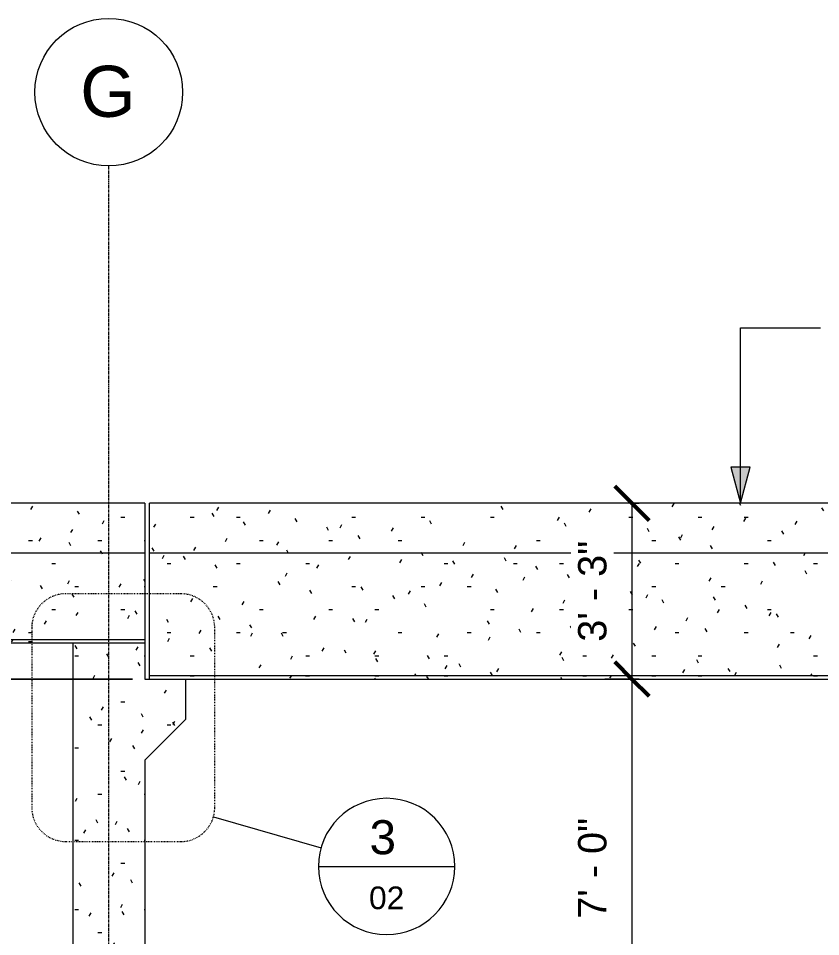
# Model space of a CAD drawing. Header units: inches. Extents: x -12094 to -4267, y -204 to 12515.
# Drawn here: x -7896.2 to -7718.2, y -101.2 to 102.6 of the extents above; entities that cross this region are included whole.
import ezdxf

# ---------------------------------------------------------------- set-up
doc = ezdxf.new("R2010")
doc.units = ezdxf.units.IN
doc.header["$MEASUREMENT"] = 0
doc.linetypes.add('Línea de rejilla', pattern=[0.875, 0.5, -0.125, 0.125, -0.125])
doc.linetypes.add('Trazo punto', pattern=[0.625, 0.25, -0.1875, 0, -0.1875])
for name, color, linetype, lineweight in [('A-ANNO-DIMS', 211, 'Continuous', 9), ('A-ANNO-DIMS-64', 211, 'Continuous', 9), ('A-ANNO-SYMB', 150, 'Continuous', 9), ('S-BEAM', 12, 'Continuous', 18), ('S-BEAM-IDEN', 2, 'Continuous', 9), ('S-COLS', 52, 'Continuous', 18), ('S-GRID', 1, 'Continuous', 9), ('S-GRID-IDEN', 1, 'Continuous', 9)]:
    doc.layers.add(name, color=color, linetype=linetype, lineweight=lineweight)
doc.styles.add('Arial', font='arial.ttf', dxfattribs={"height": 11.338583})
doc.styles.add('Arial_1', font='arial.ttf', dxfattribs={"height": 7.559055})
doc.styles.add('Arial_3', font='arial.ttf', dxfattribs={"height": 6.299213})
doc.styles.add('Arial_4', font='arial.ttf', dxfattribs={"height": 5.03937})
doc.dimstyles.new('Diagonal_-_Arial_2_5_mm', dxfattribs={"dimscale": 12, "dimtxt": 6.426831, "dimasz": 0.629921, "dimexe": 0.503937, "dimexo": 0.314961, "dimgap": 0.314961, "dimtad": 1, "dimdec": 4, "dimrnd": 0.0625, "dimzin": 1, "dimdsep": 46, "dimlunit": 4, "dimtxsty": 'Arial_3', "dimblk1": 'OBLIQUE', "dimblk2": 'OBLIQUE', "dimsah": 1, "dimcen": 0.09, "dimazin": 0, "dimtfac": 1, "dimtdec": 4, "dimtix": 1, "dimtmove": 1, "dimatfit": 3, "dimfxl": 1, "dimtvp": 1, "dimtfill": 1, "dimfrac": 2, "dimtolj": 1, "dimtzin": 0, "dimarcsym": 2})
doc.dimstyles.new('Diagonal_-_Arial_2_5_mm_1', dxfattribs={"dimscale": 12, "dimtxt": 6.426831, "dimasz": 0.629921, "dimexe": 0.503937, "dimexo": 0.314961, "dimgap": 0.314961, "dimtad": 1, "dimdec": 4, "dimrnd": 0.0625, "dimzin": 1, "dimdsep": 46, "dimlunit": 4, "dimtxsty": 'Arial_3', "dimblk1": 'OBLIQUE', "dimblk2": 'OBLIQUE', "dimsah": 1, "dimcen": 0.09, "dimazin": 0, "dimtfac": 1, "dimtdec": 4, "dimtix": 1, "dimtmove": 0, "dimatfit": 3, "dimfxl": 1, "dimtvp": 1, "dimtfill": 1, "dimfrac": 2, "dimtolj": 1, "dimtzin": 0, "dimarcsym": 2})
pattern_1 = [(0, (-10986.386, 17.48), (20.48, 5.12), [0.845, -14.515, 0.845, -14.515, -81.92]), (0, (-10986.386, 17.48), (20.48, 5.12), [-30.72, 0.845, -29.875, 0.845, -14.515, -35.84]), (0, (-10986.386, 17.48), (20.48, 5.12), [-76.8, 0.845, -9.395, 0.845, -24.755]), (120, (-10978.706, 20.04), (-14.67405, 15.1762), [0.845, -14.515, 0.845, -14.515, -81.92]), (120, (-10978.706, 20.04), (-14.67405, 15.1762), [-30.72, 0.845, -29.875, 0.845, -14.515, -35.84]), (120, (-10978.706, 20.04), (-14.67405, 15.1762), [-76.8, 0.845, -9.395, 0.845, -24.755]), (240, (-10976.146, 30.28), (-5.80595, -20.2962), [0.845, -14.515, 0.845, -14.515, -81.92]), (240, (-10976.146, 30.28), (-5.80595, -20.2962), [-30.72, 0.845, -29.875, 0.845, -14.515, -35.84]), (240, (-10976.146, 30.28), (-5.80595, -20.2962), [-76.8, 0.845, -9.395, 0.845, -24.755])]

# ---------------------------------------------------------------- blocks, each defined once
blk = doc.blocks.new('Prefabricado-Pilar cuadrado - 16_x16_-213763-SECTION 02')
at = {"layer": 'S-COLS'}
h = blk.add_hatch(dxfattribs=at)
h.set_pattern_fill('FP_8', color=256, style=0, pattern_type=2)
h.set_pattern_definition(pattern_1)
h.paths.add_polyline_path([(-10475.19, -128), (-10475.11, -128), (-10475.11, -36), (-10475.19, -36), (-10475.19, -117.59)], flags=0)
h = blk.add_hatch(dxfattribs=at)
h.set_pattern_fill('FP_8', color=256, style=0, pattern_type=2)
h.set_pattern_definition(pattern_1)
h.paths.add_polyline_path([(-10467.03, -128), (-10459.27, -128), (-10459.27, -36), (-10475.11, -36), (-10475.11, -128), (-10467.08, -128)], flags=0)
h = blk.add_hatch(dxfattribs=at)
h.set_pattern_fill('FP_8', color=256, style=0, pattern_type=2)
h.set_pattern_definition(pattern_1)
h.paths.add_polyline_path([(-10459.27, -128), (-10459.19, -128), (-10459.17, -62), (-10450.19, -53.01), (-10450.19, -44.01), (-10459.19, -44.01), (-10459.19, -36), (-10459.27, -36), (-10459.27, -117.59)], flags=0)
for p, q in [((-10475.19, -36), (-10475.19, -128)), ((-10459.19, -36), (-10459.19, -44.01)), ((-10459.19, -44.01), (-10450.19, -44.01)), ((-10450.19, -44.01), (-10450.19, -53.01)), ((-10450.19, -53.01), (-10459.19, -62.01)), ((-10459.19, -62.01), (-10459.19, -128)), ((-10475.19, -128), (-10475.19, -134)), ((-10459.19, -128), (-10459.19, -134)), ((-10475.19, -134), (-10475.19, -140)), ((-10459.19, -134), (-10459.19, -140)), ((-10475.11, -140), (-10475.19, -140)), ((-10459.27, -140), (-10475.11, -140)), ((-10459.19, -140), (-10459.27, -140))]:
    blk.add_line(p, q, dxfattribs=at)
blk = doc.blocks.new('Inverted Tee Beam - 24IT40-228306-SECTION 02')
at = {"layer": 'S-BEAM'}
h = blk.add_hatch(dxfattribs=at)
h.set_pattern_fill('FP_8', color=256, style=0, pattern_type=2)
h.set_pattern_definition(pattern_1)
h.paths.add_polyline_path([(-10399.9, -16), (-10159.16, -16), (-10159.16, -5), (-10458.16, -5), (-10458.16, -16)], flags=0)
h = blk.add_hatch(dxfattribs=at)
h.set_pattern_fill('FP_8', color=256, style=0, pattern_type=2)
h.set_pattern_definition(pattern_1)
h.paths.add_polyline_path([(-10458.16, -43.21), (-10159.16, -43.21), (-10159.16, -16), (-10458.16, -16)], flags=0)
h = blk.add_hatch(dxfattribs=at)
h.set_pattern_fill('FP_11', color=256, style=0, pattern_type=2)
h.set_pattern_definition([(0, (-10986.386, -3.508), (20.48, 3.62), [0.845, -14.515, 0.845, -14.515, -81.92]), (0, (-10986.386, -3.508), (20.48, 3.62), [-30.72, 0.845, -29.875, 0.845, -14.515, -35.84]), (0, (-10986.386, -3.508), (20.48, 3.62), [-76.8, 0.845, -9.395, 0.845, -24.755]), (129.232, (-10978.706, -1.698), (-14.673758, 10.731343), [0.668, -11.475, 0.668, -11.475, -64.763]), (129.232, (-10978.706, -1.698), (-14.673758, 10.731343), [-24.286, 0.668, -23.618, 0.668, -11.475, -28.334]), (129.232, (-10978.706, -1.698), (-14.673758, 10.731343), [-60.716, 0.668, -7.428, 0.668, -19.571]), (230.768, (-10976.146, 5.543), (-5.806627, -14.351475), [0.668, -11.475, 0.668, -11.475, -64.763]), (230.768, (-10976.146, 5.543), (-5.806627, -14.351475), [-24.286, 0.668, -23.618, 0.668, -11.475, -28.334]), (230.768, (-10976.146, 5.543), (-5.806627, -14.351475), [-60.716, 0.668, -7.428, 0.668, -19.571])])
h.paths.add_polyline_path([(-10159.27, -44), (-10159.16, -44), (-10159.16, -43.21), (-10458.16, -43.21), (-10458.16, -44), (-10175.11, -44)], flags=0)
for p, q in [((-10458.16, -16), (-10458.16, -5)), ((-10159.16, -5), (-10458.16, -5)), ((-10458.16, -43.21), (-10458.16, -16)), ((-10458.16, -16), (-10159.16, -16)), ((-10458.16, -44), (-10458.16, -43.21)), ((-10458.16, -43.21), (-10159.16, -43.21)), ((-10458.16, -44), (-10159.16, -44))]:
    blk.add_line(p, q, dxfattribs=at)
blk = doc.blocks.new('Inverted Tee Beam - 24IT32-224211-SECTION 02')
at = {"layer": 'S-BEAM'}
h = blk.add_hatch(dxfattribs=at)
h.set_pattern_fill('FP_8', color=256, style=0, pattern_type=2)
h.set_pattern_definition(pattern_1)
h.paths.add_polyline_path([(-10683.28, -16), (-10459.17, -16), (-10459.17, -5), (-10847.17, -5), (-10847.17, -16), (-10824.97, -16)], flags=0)
h = blk.add_hatch(dxfattribs=at)
h.set_pattern_fill('FP_8', color=256, style=0, pattern_type=2)
h.set_pattern_definition(pattern_1)
h.paths.add_polyline_path([(-10683.28, -35.21), (-10459.17, -35.21), (-10459.17, -16), (-10847.17, -16), (-10847.17, -35.21), (-10824.97, -35.21)], flags=0)
h = blk.add_hatch(dxfattribs=at)
h.set_pattern_fill('FP_13', color=256, style=0, pattern_type=2)
h.set_pattern_definition([(0, (-10986.386, 0.492), (20.48, 3.62), [0.845, -14.515, 0.845, -14.515, -81.92]), (0, (-10986.386, 0.492), (20.48, 3.62), [-30.72, 0.845, -29.875, 0.845, -14.515, -35.84]), (0, (-10986.386, 0.492), (20.48, 3.62), [-76.8, 0.845, -9.395, 0.845, -24.755]), (129.232, (-10978.706, 2.302), (-14.67376, 10.731343), [0.668, -11.475, 0.668, -11.475, -64.763]), (129.232, (-10978.706, 2.302), (-14.67376, 10.731343), [-24.286, 0.668, -23.618, 0.668, -11.475, -28.334]), (129.232, (-10978.706, 2.302), (-14.67376, 10.731343), [-60.716, 0.668, -7.428, 0.668, -19.571]), (230.768, (-10976.146, 9.543), (-5.806627, -14.351475), [0.668, -11.475, 0.668, -11.475, -64.763]), (230.768, (-10976.146, 9.543), (-5.806627, -14.351475), [-24.286, 0.668, -23.618, 0.668, -11.475, -28.334]), (230.768, (-10976.146, 9.543), (-5.806627, -14.351475), [-60.716, 0.668, -7.428, 0.668, -19.571])])
h.paths.add_polyline_path([(-10459.27, -36), (-10459.17, -36), (-10459.17, -35.21), (-10847.17, -35.21), (-10847.17, -36), (-10475.11, -36)], flags=0)
for p, q in [((-10459.17, -5), (-10847.17, -5)), ((-10459.17, -5), (-10459.17, -16)), ((-10847.17, -16), (-10459.17, -16)), ((-10459.17, -16), (-10459.17, -35.21)), ((-10847.17, -35.21), (-10459.17, -35.21)), ((-10847.17, -36), (-10459.17, -36)), ((-10459.17, -35.21), (-10459.17, -36))]:
    blk.add_line(p, q, dxfattribs=at)
blk = doc.blocks.new('Rejilla - Extremo inicial de rejilla - Círculo-11506-SECTION 02')
at = {"layer": 'S-GRID-IDEN'}
blk.add_circle((-11847.19, 86.25), 16.38, dxfattribs=at)
blk = doc.blocks.new('DIMBLOCK25-SECTION 02')
at = {"layer": 'A-ANNO-DIMS-64', "lineweight": 50}
for p, q in [((-7760.08, -5), (-7763.86, -1.22)), ((-7760.08, -5), (-7756.3, -8.78)), ((-7760.08, -44), (-7763.86, -40.22)), ((-7760.08, -44), (-7756.3, -47.78))]:
    blk.add_line(p, q, dxfattribs=at)
at = {"layer": 'A-ANNO-DIMS-64'}
for p, q in [((-7758.51, -5), (-7766.13, -5)), ((-7760.08, -5), (-7760.08, -44)), ((-7760.08, -5), (-7758.51, -5)), ((-7758.51, -44), (-7766.13, -44)), ((-7760.08, -44), (-7758.51, -44))]:
    blk.add_line(p, q, dxfattribs=at)
at = {"layer": 'A-ANNO-DIMS-64', "color": 0, "insert": (-7772.04, -35.72), "char_height": 6.299, "width": 26.9334, "attachment_point": 1, "rotation": 90, "line_spacing_factor": 0.941778, "style": 'Arial_3', "bg_fill": 3, "box_fill_scale": 1.25, "bg_fill_color": 256, "bg_fill_true_color": 13158600, "bg_fill_transparency": 0}
blk.add_mtext('3\' - 3"', dxfattribs=at)
blk = doc.blocks.new('_Oblique')
at = {"color": 0, "linetype": 'ByBlock', "lineweight": -2}
blk.add_line((-0.5, -0.5), (0.5, 0.5), dxfattribs=at)
blk = doc.blocks.new('DIMBLOCK26-SECTION 02')
at = {"layer": 'A-ANNO-DIMS-64', "lineweight": 50}
for p, q in [((-7760.08, -44), (-7763.86, -40.22)), ((-7760.08, -44), (-7756.3, -47.78)), ((-7760.08, -128), (-7763.86, -124.22)), ((-7760.08, -128), (-7756.3, -131.78))]:
    blk.add_line(p, q, dxfattribs=at)
at = {"layer": 'A-ANNO-DIMS-64'}
for p, q in [((-7758.51, -44), (-7766.13, -44)), ((-7760.08, -44), (-7760.08, -128)), ((-7760.08, -44), (-7758.51, -44)), ((-7758.51, -128), (-7766.13, -128)), ((-7760.08, -128), (-7758.51, -128))]:
    blk.add_line(p, q, dxfattribs=at)
at = {"layer": 'A-ANNO-DIMS-64', "color": 0, "insert": (-7772.04, -97.22), "char_height": 6.299, "width": 26.9334, "attachment_point": 1, "rotation": 90, "line_spacing_factor": 0.941778, "style": 'Arial_3', "bg_fill": 3, "box_fill_scale": 1.25, "bg_fill_color": 256, "bg_fill_true_color": 13158600, "bg_fill_transparency": 0}
blk.add_mtext('7\' - 0"', dxfattribs=at)
blk = doc.blocks.new('Sección - Llamada métrica-562-SECTION 02')
at = {"layer": 'A-ANNO-SYMB'}
blk.add_line((-10420.7, -85.6), (-10390.46, -85.6), dxfattribs=at)
for start, end in [(0, 180), (180, 360)]:
    blk.add_arc((-10405.58, -85.6), 15.12, start, end, dxfattribs=at)
blk = doc.blocks.new('DIMBLOCK39-SECTION 02')
at = {"layer": 'A-ANNO-DIMS-64', "lineweight": 50}
for p, q in [((-7903.09, -36), (-7906.87, -32.22)), ((-7903.09, -36), (-7899.31, -39.78)), ((-7903.09, -44), (-7906.87, -40.22)), ((-7903.09, -44), (-7899.31, -47.78))]:
    blk.add_line(p, q, dxfattribs=at)
at = {"layer": 'A-ANNO-DIMS-64'}
for p, q in [((-7904.66, -36), (-7897.04, -36)), ((-7903.09, -36), (-7904.66, -36)), ((-7903.09, -44), (-7903.09, -36)), ((-7870.88, -44), (-7909.14, -44)), ((-7903.09, -44), (-7870.88, -44))]:
    blk.add_line(p, q, dxfattribs=at)
blk.add_ellipse((-7903.09, -43.05), major_axis=(-13.93, 0), ratio=0.218913, start_param=4.712389, end_param=6.283185, dxfattribs=at)
at = {"layer": 'A-ANNO-DIMS-64', "color": 0, "insert": (-7920.26, -65.49), "char_height": 6.299, "width": 26.9334, "attachment_point": 1, "rotation": 90, "line_spacing_factor": 0.941778, "style": 'Arial_3', "bg_fill": 3, "box_fill_scale": 1.25, "bg_fill_color": 256, "bg_fill_true_color": 13158600, "bg_fill_transparency": 0}
blk.add_mtext('0\' - 8"', dxfattribs=at)

msp = doc.modelspace()

# ---------------------------------------------------------------- hatches: boundary and pattern name
at = {"layer": 'S-BEAM-IDEN'}
msp.add_hatch(color=256, dxfattribs=at).paths.add_polyline_path([(-7736.02344, -5), (-7733.87985, 3), (-7738.16703, 3)], flags=0)

# ---------------------------------------------------------------- linework, layer by layer
at = {"layer": 'A-ANNO-SYMB', "linetype": 'Trazo punto'}
for p, q in [((-7860.17417, -25.05622), (-7885.63518, -25.05622)), ((-7893.19424, -32.61527), (-7893.19424, -72.51309)), ((-7852.61512, -72.51309), (-7852.61512, -32.61527)), ((-7885.63518, -80.07214), (-7860.17417, -80.07214))]:
    msp.add_line(p, q, dxfattribs=at)
at = {"layer": 'A-ANNO-SYMB'}
msp.add_line((-7852.9078, -74.59615), (-7829.0421, -81.43779), dxfattribs=at)
at = {"layer": 'A-ANNO-SYMB', "linetype": 'Trazo punto'}
for centre, start, end in [((-7885.63518, -32.61527), 90, 180), ((-7860.17417, -32.61527), 360, 90), ((-7885.63518, -72.51309), 180, 270), ((-7860.17417, -72.51309), 270, 0)]:
    msp.add_arc(centre, 7.55906, start, end, dxfattribs=at)
at = {"layer": 'S-BEAM-IDEN'}
for p, q in [((-7736.02344, 33.9499), (-7718.24375, 33.9499)), ((-7736.02344, -5), (-7736.02344, 33.9499)), ((-7733.87985, 3), (-7738.16703, 3)), ((-7738.16703, 3), (-7736.02344, -5)), ((-7736.02344, -5), (-7733.87985, 3))]:
    msp.add_line(p, q, dxfattribs=at)
at = {"layer": 'S-GRID', "linetype": 'Línea de rejilla'}
msp.add_line((-7876.12144, -203.76101), (-7876.12144, 69.87692), dxfattribs=at)

# ---------------------------------------------------------------- block references
at = {"layer": 'A-ANNO-SYMB'}
msp.add_blockref('Sección - Llamada métrica-562-SECTION 02', (2591.06796, 0), dxfattribs=at)
at = {"layer": 'S-BEAM'}
for name in ['Inverted Tee Beam - 24IT32-224211-SECTION 02', 'Inverted Tee Beam - 24IT40-228306-SECTION 02']:
    msp.add_blockref(name, (2591.06796, 0), dxfattribs=at)
at = {"layer": 'S-COLS'}
msp.add_blockref('Prefabricado-Pilar cuadrado - 16_x16_-213763-SECTION 02', (2591.06796, 0), dxfattribs=at)
at = {"layer": 'S-GRID-IDEN'}
msp.add_blockref('Rejilla - Extremo inicial de rejilla - Círculo-11506-SECTION 02', (3971.06796, 0), dxfattribs=at)

# ---------------------------------------------------------------- texts
at = {"layer": 'A-ANNO-SYMB', "attachment_point": 1}
for s, insert, char_height, width, style in [('3', (-7818.28509, -75.33514), 7.55906, 7.272, 'Arial_1'), ('02', (-7818.39986, -90.04832), 5.03937, 9.696, 'Arial_4')]:
    msp.add_mtext(s, dxfattribs=dict(at, insert=insert, char_height=char_height, width=width, style=style))
at = {"layer": 'S-GRID-IDEN', "insert": (-7882.46152, 92.11481), "char_height": 11.33858, "width": 15.15, "attachment_point": 1, "style": 'Arial'}
msp.add_mtext('G', dxfattribs=at)

# ---------------------------------------------------------------- next in the draw order: dimensions: what is measured, and where the dimension line sits
at = {"layer": 'A-ANNO-DIMS'}
dim = msp.add_linear_dim(base=(-7760.07926, -44), p1=(-7754.7342, -5), p2=(-7754.7342, -44), angle=90, dimstyle='Diagonal_-_Arial_2_5_mm_1', override={"dimpost": '<>', "dimfxl": 39}, dxfattribs=at)
dim.commit()
dim.dimension.update_dxf_attribs({"geometry": 'DIMBLOCK25-SECTION 02', "text_midpoint": (-7767.07714, -24.5)})
dim = msp.add_linear_dim(base=(-7903.09218, -36), p1=(-7867.09656, -44), p2=(-7908.43724, -36), angle=90, dimstyle='Diagonal_-_Arial_2_5_mm', override={"dimpost": '<>', "dimfxl": 42.107623}, dxfattribs=at)
dim.commit()
dim.dimension.update_dxf_attribs({"geometry": 'DIMBLOCK39-SECTION 02', "text_midpoint": (-7916.05861, -52.02763), "dimtype": 160, "text_rotation": 90})

# ---------------------------------------------------------------- next in the draw order: dimensions: what is measured, and where the dimension line sits
dim = msp.add_linear_dim(base=(-7760.07926, -128), p1=(-7754.7342, -44), p2=(-7754.7342, -128), angle=90, dimstyle='Diagonal_-_Arial_2_5_mm_1', override={"dimpost": '<>', "dimfxl": 84}, dxfattribs=at)
dim.commit()
dim.dimension.update_dxf_attribs({"geometry": 'DIMBLOCK26-SECTION 02', "text_midpoint": (-7767.075, -86)})

doc.saveas('drawing.dxf')
